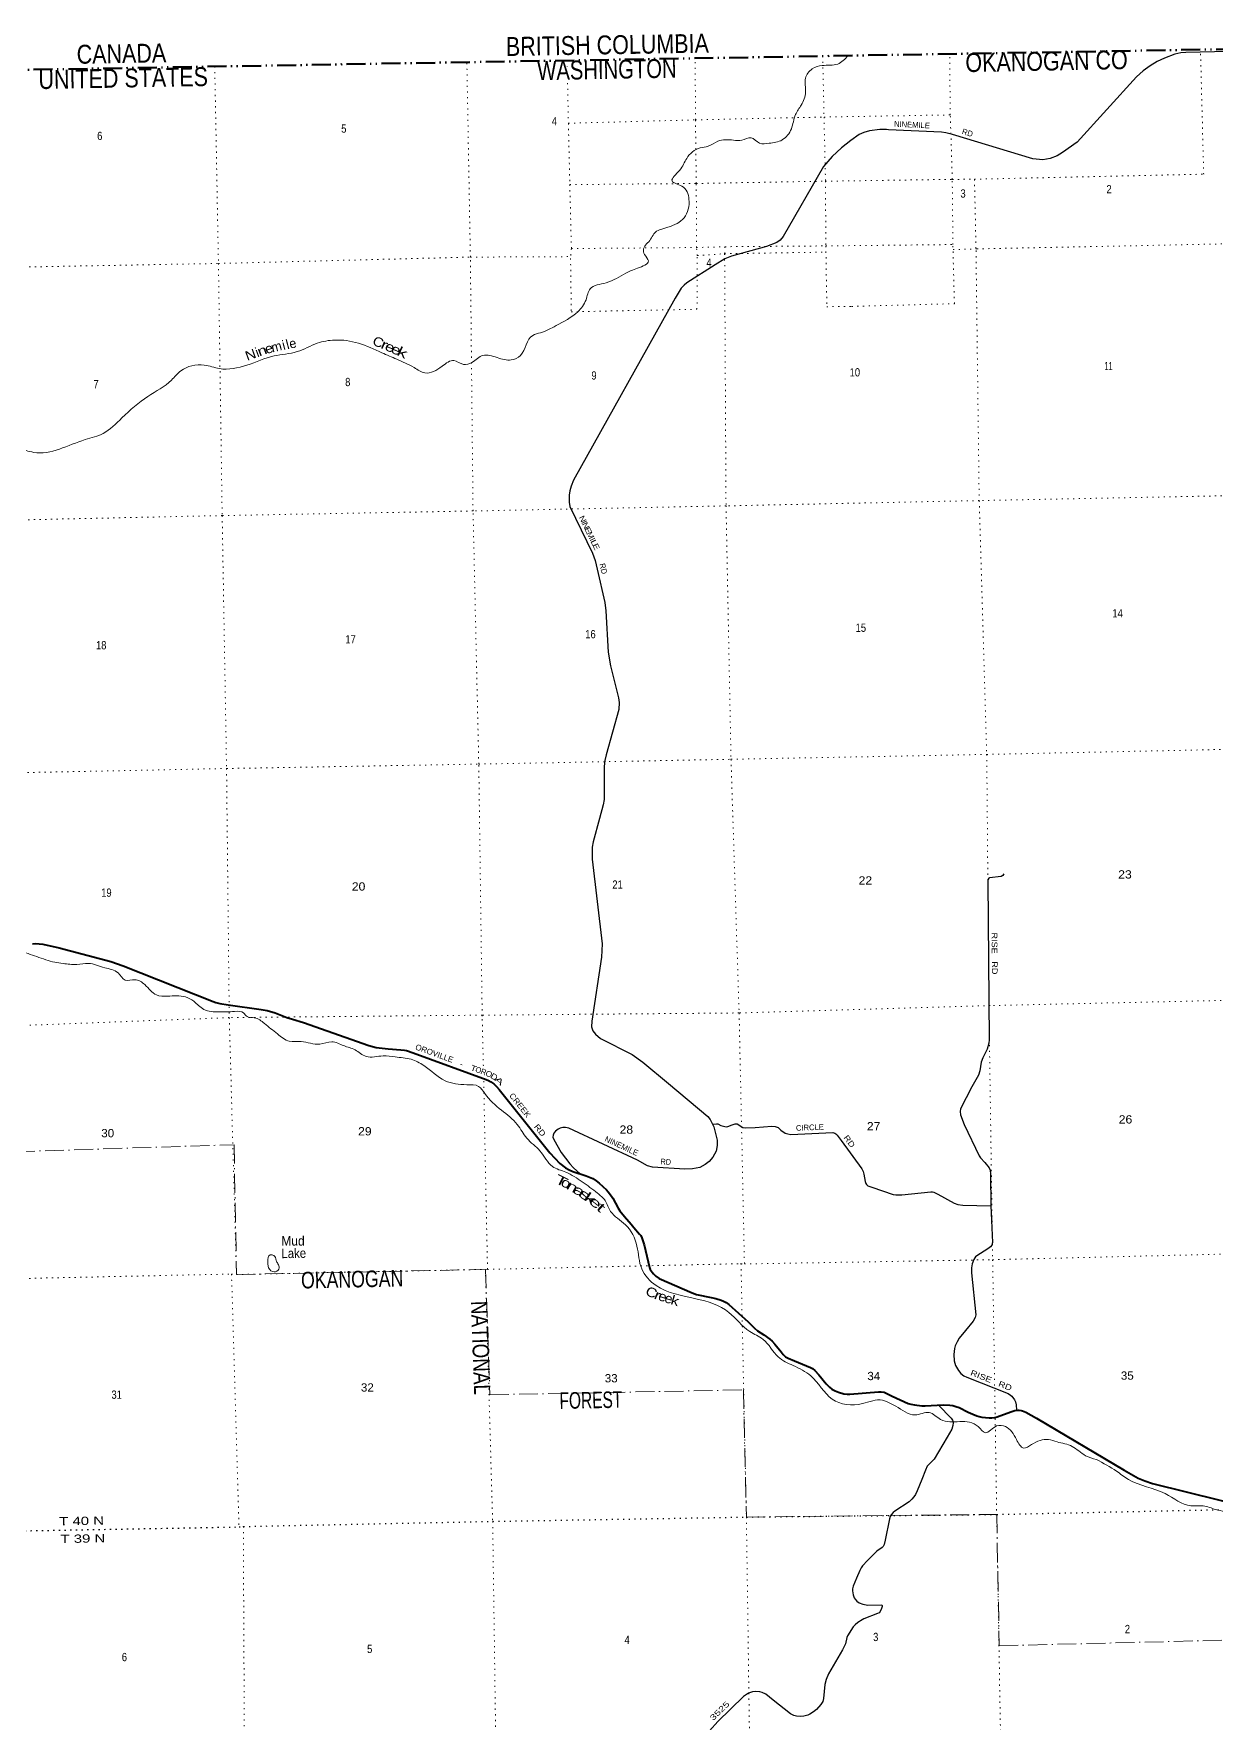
# Model space of a CAD drawing. Header units: feet. Extents: x 242557 to 489137, y 368785 to 557307.
# Drawn here: x 398559 to 423559, y 520320 to 556032 of the extents above; entities that cross this region are included whole.
import ezdxf
from ezdxf.enums import TextEntityAlignment as Align

# ---------------------------------------------------------------- set-up
doc = ezdxf.new("R2010")
doc.units = ezdxf.units.FT
doc.header["$LTSCALE"] = 80
for name, pattern in [('DASH_DOUBLE_DOT', [9.2, 5, -1.2, 0.3, -1.2, 0.3, -1.2]), ('DOT_DASHED', [7.7, 5, -1.2, 0.3, -1.2]), ('DOTTED', [1.5, 0.3, -1.2])]:
    doc.linetypes.add(name, pattern=pattern)
for name, color, linetype, lineweight in [('10', 7, 'DASH_DOUBLE_DOT', 60), ('26', 7, 'Continuous', 40), ('27', 7, 'Continuous', 25), ('29', 7, 'Continuous', 25), ('30', 7, 'Continuous', 35), ('39', 7, 'Continuous', 13), ('41', 7, 'Continuous', 13), ('44', 7, 'DOT_DASHED', 13), ('6', 7, 'DOTTED', 25), ('7', 7, 'DOTTED', 13)]:
    doc.layers.add(name, color=color, linetype=linetype, lineweight=lineweight)
doc.layers.add('12', color=7, linetype='Continuous')

msp = doc.modelspace()

# ---------------------------------------------------------------- linework, layer by layer
at = {"layer": '10'}
msp.add_line((394141.54, 555198.57), (424455.31, 555717.04), dxfattribs=at)
at = {"layer": '26'}
for points in [[(398531.01, 536786.8), (398590.11, 536788.71), (398672.09, 536784.89), (398753.51, 536774.81), (399098.58, 536699.31), (400187.61, 536411.24), (400454.18, 536321.89), (402357.29, 535561.65), (402408.87, 535542.99), (402493.5, 535522.1), (402673.88, 535495.65), (403369.75, 535398.01), (403499.4, 535371.3), (403665.52, 535322.86), (403916.93, 535228.22), (404033.22, 535188.16), (404265.8, 535121.33), (405651.97, 534635.27), (405806.39, 534594.09), (406061.62, 534563.2), (406324.67, 534544.62), (406401.11, 534535.74), (406446.87, 534524.29), (406586.72, 534477.44), (408132.08, 533915.89), (408179.46, 533892.54), (408233.27, 533862.33), (408294.28, 533820.36), (408351.47, 533766.95), (408409.36, 533701.28), (409475.98, 532366.25), (409691.75, 532139.7), (409813.77, 532044.32), (409885.27, 532005.21), (409967.21, 531970.06), (410250.02, 531877.02), (410391.44, 531817.3), (410461.04, 531772.47), (410526.06, 531721.08), (410680.29, 531579.8), (410716.51, 531535.92), (410787.05, 531446.26), (410810.88, 531405.24), (410923.04, 531195.33), (410959.6, 531140.08), (411056.08, 531018.07), (411058.1, 531018.11), (411203.04, 530851.23), (411259.49, 530785.61)], [(411259.49, 530785.61), (411379.09, 530646.57), (411402.86, 530612.61), (411424.79, 530562.05), (411476.84, 530417.94), (411590.02, 529936.63), (411604.95, 529899.14), (411622.11, 529866.71), (411643.08, 529836.18), (411671.64, 529802.79), (411723.16, 529752.25), (411790.81, 529708.22), (412487.67, 529401.24), (412585.97, 529367.21), (412892.37, 529305.04), (412992.9, 529279.14), (413103.48, 529244.81), (413153.05, 529225.73), (413211.87, 529196.6), (413263.63, 529157.05), (413677.01, 528791.75), (413811.76, 528652.47), (413875.06, 528597.69), (414006.15, 528513.5), (414136.83, 528420.7), (414184.79, 528377.71), (414237.87, 528319.59), (414373.42, 528151.05), (414418.99, 528098.3), (414468.45, 528051.91), (414523.85, 528018.18), (414656.25, 527960.85), (414992.5, 527824.44), (415035.75, 527799.75), (415083.41, 527759.69), (415173.54, 527670.49), (415327.11, 527477.48), (415394.18, 527406.77), (415445.65, 527366.71), (415514.29, 527326.64), (415587.47, 527298.94), (415703.03, 527267.51), (415767.85, 527259.88), (415828.78, 527257.62), (416435.81, 527311.28), (416489.47, 527310.44), (416551.22, 527299.62), (416595.28, 527280.88), (416722.69, 527216.3), (417063.32, 527063.79), (417117.67, 527048.14), (417195.83, 527032.88), (417354.08, 527013.8), (417419.99, 527012.83), (417803.45, 527033.3), (417940.34, 527026.2), (418008.97, 527016.67), (418072.9, 526998.67), (418140.52, 526976.6), (418330.05, 526876.73), (418430.31, 526833.53), (418516.11, 526799.19), (418565.68, 526785.84), (418621.19, 526771.72), (418700.09, 526763.91), (418778.25, 526756.28), (418829.73, 526756.28), (418898.36, 526765.81), (418947.93, 526779.17), (419233.91, 526884.09), (419320.67, 526911.76), (419383.58, 526917.48), (419410.27, 526917.48), (419454.12, 526913.66), (419478.91, 526909.85), (419548.34, 526878.88), (419777.34, 526750.26), (421635.11, 525648.98), (421927.48, 525485.3), (422067.95, 525425.67), (422230.95, 525370.44), (424367.56, 524844)]]:
    msp.add_lwpolyline(points, dxfattribs=at)
at = {"layer": '29'}
for points in [[(424456.89, 555671.97), (422937.02, 555634.94), (422834.4, 555625.68), (422703.4, 555598.27), (422486.77, 555515.17), (422332.34, 555447), (422182.62, 555353.12), (422034.58, 555245.3), (421889.95, 555120.46), (420641.18, 553737.93), (420330.01, 553520.99), (420211.38, 553448.41), (420067.61, 553394.49), (419909.04, 553365.9), (419699.82, 553384.75), (418001.48, 553899.01), (417861.37, 553936.6), (417763.93, 553949.45), (416647.43, 554000.78), (416606.2, 554005.36), (416460.73, 554006.12), (416244.3, 553975.56), (416125.2, 553945.77), (416026.05, 553901.4), (415845.77, 553776.16), (415653.5, 553617.99), (415456.39, 553436.95), (415273.02, 553222.94), (414414.39, 551741.32), (414352.39, 551665.27), (414285.41, 551616.33), (414064.7, 551529.44), (413326.27, 551326.06), (413180.13, 551270.97), (412974.32, 551145.98), (412378.02, 550762.23), (412318.46, 550716.4), (412256.16, 550648.77), (412130.79, 550442.83), (409982.01, 546592.85), (409931.81, 546464.81), (409903.63, 546361.81), (409891.19, 546274.35), (409886, 546125.6), (409903.95, 546035.6), (410380.19, 545049.28), (410440.3, 544894.82), (410479.84, 544709.49), (410641.86, 544000.96), (410666.98, 543824.94), (410714.33, 542954.92), (410762.43, 542666.45), (410933.37, 541990.17), (410948.78, 541885.49), (410942.24, 541743.2), (410669.89, 540781.64), (410646.44, 540663.88), (410630.31, 540531.37), (410628.12, 539836.49), (410609.66, 539726.42), (410530.41, 539436.6), (410394.49, 538938.04), (410376.5, 538828.71), (410371.59, 538722.6), (410377.49, 538571.4), (410584.28, 536785.71), (410573.66, 536501.76), (410367.6, 535148.87), (410362.43, 535025.67), (410391.77, 534946.88), (410444.89, 534874.4), (410554.67, 534785.05), (411218.45, 534443.99), (411443.99, 534283.81), (411991.89, 533827.42)], [(419085.74, 538263.06), (419061.7, 538228.76), (419030.23, 538206.88), (418782.27, 538182.92), (418766.05, 538171.51), (418754.78, 538153.12), (418749.13, 538106.23), (418775.4, 534756.4), (418767.53, 534684.44), (418731.59, 534557.86), (418642.56, 534375.93), (418607.65, 534279.01), (418574.8, 534097.81), (418546.36, 534009.21), (418411.54, 533761.19), (418170.03, 533290.79), (418161.55, 533239.11), (418172.44, 533167.25), (418247.18, 532964.58), (418566.97, 532302.83), (418594.56, 532260.56), (418681.49, 532157.5), (418772.67, 532044.42), (418796.01, 531995.7), (418805.52, 531915.61), (418812.81, 531243.39)], [(411991.89, 533827.42), (412823.15, 533135), (412872.82, 533067.19), (412952.84, 532913.53), (413021.07, 532629.64), (413019.38, 532517.13), (412997.26, 532400.04), (412927.76, 532274.18), (412854.01, 532177.42), (412767.43, 532113.74), (412650.15, 532056.53), (412497.15, 532026.64), (412337.51, 532017.85), (411649.68, 532063.32), (411545.54, 532090.08), (411337.03, 532206.14), (409879.15, 532883.84), (409813.09, 532901.29), (409753.17, 532902.18), (409698.2, 532888.43), (409654.68, 532863.21), (409602.4, 532818.72), (409565.36, 532776.12), (409547.03, 532737.16), (409544.74, 532698.19), (409565.39, 532643.48), (409722.34, 532372.07), (409902.95, 532131.68), (409982.22, 532048.42), (410119.94, 531919.81)], [(412921.42, 532969.43), (413005.67, 532980.1), (413033.15, 532975.51), (413095.85, 532941.63), (413211.59, 532916.33), (413243.88, 532920.51), (413334.15, 532956.04), (413404.21, 532980.1), (413442.92, 532977.16), (413564.54, 532902.17), (413628.52, 532894.95), (413826.52, 532902.22), (414173.81, 532929.68), (414250.7, 532923.58), (414311.24, 532897.59), (414365.53, 532841.52), (414459.76, 532779.18), (414512.8, 532764.65), (414576.93, 532753.19), (415470.46, 532791.76), (415509.16, 532781.85), (415529.77, 532766.94), (415556.48, 532735.28), (415645.63, 532622.15), (416083.92, 532025.89), (416109.27, 531971.65), (416124.61, 531909.45), (416148.2, 531758.5), (416164.79, 531716), (416182.56, 531692.03), (416210.05, 531666.82), (416291.74, 531634.26), (416743.62, 531480.07), (416803.28, 531474.29), (416925.65, 531476.79), (417541.06, 531541.72), (417575.18, 531539.61), (417604.95, 531532.74), (417687.67, 531488.87), (418035.05, 531301.52), (418111.15, 531273.74), (418215.86, 531257.68), (418812.81, 531243.39)], [(418812.81, 531243.39), (418843.98, 530465.86), (418841.83, 530442.87), (418828.84, 530412.78), (418800.6, 530376.41), (418745.55, 530329.52), (418512, 530181.59), (418487.99, 530162.63), (418470.77, 530142.62), (418447.87, 530108.25), (418418.14, 530012.87), (418404.35, 529929.47), (418401.65, 529821.96), (418491.79, 528934.84), (418482.23, 528879.74), (418433.66, 528805.65), (418273.73, 528608.93), (418138.66, 528444.27), (418096.45, 528369.19), (418058.49, 528278.1), (418042.46, 528224.24), (418028.97, 528097.92), (418037.88, 527961.81), (418065.86, 527865.88), (418124.91, 527761.26), (418175.31, 527697.08), (418237.91, 527649.58), (418303.57, 527615.72), (419177.4, 527271.24), (419226.64, 527240.97), (419258.71, 527213.47), (419309.35, 527141.01), (419329.71, 527096.58), (419343.82, 527032.5), (419355.27, 526917.48)], [(417705.29, 527028.06), (417968.3, 526754.96), (418001.24, 526709.23), (418012.69, 526677.14), (418012.72, 526654.82), (418008.11, 526599.21), (417983.08, 526516.25), (417887.3, 526347.57), (417609.57, 525882.97), (417583.58, 525853.23), (417486.34, 525759.48), (417465.27, 525733.99), (417427.81, 525650.54), (417349.48, 525452.57)], [(417349.48, 525452.57), (417254.42, 525212.34), (417213.31, 525136.93), (417181.25, 525091.09), (417137.73, 525038.37), (417080.94, 524984.86), (416778.12, 524785.11), (416743.69, 524757.1), (416700.25, 524703.74), (416679.63, 524672.8), (416663.37, 524625.29), (416577.23, 524171.16), (416553.65, 524079.18), (416531.3, 524038.24), (416512.43, 524018.44), (416401.89, 523935.53), (416201.47, 523741.79), (416097.85, 523628.81), (416066.98, 523588.28), (416036.01, 523532.54), (415971.61, 523368.78)], [(415971.61, 523368.78), (415898.65, 523200.87), (415882.54, 523142.91), (415880.25, 523099.36), (415898.3, 523012.42), (415921.48, 522948.09), (415939.81, 522920.58), (415974.16, 522879.33), (416022.26, 522846.1), (416104.72, 522816.3), (416205.74, 522799.71), (416500.9, 522801.45), (416512.42, 522791.09), (416512.42, 522770.46), (416496.27, 522728.38), (416466.61, 522660.45), (416446, 522637.53), (416415.55, 522616.83), (416125.33, 522504.59), (416090.55, 522486.65), (415997.06, 522426.67), (415937.51, 522383.12), (415897.34, 522337.67), (415774.88, 522145.89), (415762.26, 522111.21), (415732.46, 521980.74), (415719.91, 521951.08), (415674.33, 521851.55), (415372.91, 521343.09), (415325.95, 521223.37), (415298.49, 521116.21), (415271.9, 520821.71), (415252.66, 520756.95), (415216.01, 520692.78), (415122.75, 520590.82), (415055.67, 520536.92), (414982.38, 520491.08), (414938.86, 520472.75), (414854.57, 520449.99), (414785.4, 520440.66), (414700.65, 520447.53), (414638.81, 520465.87), (414574.55, 520501.33), (414207.28, 520789.15)], [(414207.28, 520789.15), (414046.83, 520914.89), (413972.27, 520951.77), (413921.88, 520965.52), (413825.68, 520970.11), (413770.97, 520960.26), (413683.67, 520933.44), (413574.75, 520861.86), (413035.06, 520336.96), (412859.01, 520137.78)]]:
    msp.add_lwpolyline(points, dxfattribs=at)
at = {"layer": '39'}
for points in [[(415793.02, 555569.08), (415571.64, 555392.2), (415244.47, 555359.88), (415031.26, 555287.1), (414888.95, 555090.03), (414891.91, 554796.36), (414799.44, 554523.23), (414677.42, 554322.48), (414589.51, 554019.04), (414395.2, 553786.58), (414117.25, 553714.65), (413918.89, 553721.14), (413736.97, 553831.25), (413541.62, 553779.06), (413367.6, 553781.95), (413034.18, 553759.64), (412829.62, 553654.62), (412660.29, 553619.11), (412374.76, 553397.13), (412225.32, 553143.21), (412065.26, 552919.48), (412271.44, 552809.82), (412423.85, 552531.04), (412319.22, 552140.19), (411978.71, 551939.49), (411681.64, 551802.38), (411612.81, 551685.66), (411464.54, 551482.4), (411484.8, 551361.23), (411565.94, 551229.02), (411333.89, 551074.88), (411086.85, 550969.07), (410669.53, 550764.94), (410331.8, 550639.24), (410244.75, 550404.69), (410071, 550152.36), (409610.7, 549858.31), (409281.47, 549708.46), (409116.53, 549652.77), (408856.69, 549228.7), (408664.09, 549134.02), (408363.85, 549183.22), (408063.68, 549228.36), (407831.49, 549082.32), (407652.19, 549038.52), (407450.49, 549121.93), (407199.69, 548999.85), (406835.91, 548859.5), (406605.39, 548972.77), (406240.29, 549148.4), (405926.44, 549284.45), (405427.35, 549488.01), (404926.55, 549553.8), (404557.49, 549486.27), (404131.63, 549308.32), (403643.59, 549218.36), (403068.35, 549021.46), (402488.96, 548950.09), (402166.06, 549023.18), (401672.47, 548902.73), (401473.5, 548706.65), (400975.6, 548363.3), (400424.98, 547907.57), (400027.99, 547578.22), (399647.86, 547447.69), (398557.98, 547178.59), (398232.96, 547257.72), (398012.25, 547269.88), (397504.56, 547264.64), (397176.76, 547388.28), (396904.32, 547468.38), (396639.14, 547597.22), (396434.02, 547644.1), (396199.53, 547753.25), (395837.52, 547866.14), (395543.55, 547903.3), (395339.53, 548004.9), (395082.55, 548008.3), (394765.24, 547990.34), (394552.21, 547907.44), (394381.06, 547859.74), (394273.37, 547748.89)], [(394472.53, 536985.51), (394900.38, 537046.01), (395198.56, 536998.8), (395670.29, 536977.05), (396098.73, 536883.61), (396528.4, 536836.78), (396811.54, 536722.45), (397103.48, 536685.25), (397474.56, 536872.33), (397774.46, 536843.38), (398070.76, 536788.03), (398265.11, 536659.92), (398621.61, 536514.52), (399006, 536393.94), (399178.42, 536366.71), (399470.02, 536349.76), (399718.5, 536370.52), (400059.94, 536277.51), (400342.97, 536169.25), (400493.22, 536018.05), (400699.43, 536025.88), (400909.59, 535920.34), (401156.02, 535704.05), (401385.07, 535677.85), (401771.75, 535660.62), (401943.25, 535568.56), (402156.53, 535398.25), (402485.18, 535343.5), (402808.69, 535353.47), (402999.38, 535322.52), (403071.51, 535244.84), (403225.69, 535219.3), (403440.13, 535099.66), (403714.98, 534877.82), (403966.41, 534724.42), (404217.39, 534716.86), (404614.81, 534663.36), (404862.8, 534712.46), (405117.08, 534630.01), (405357.3, 534541.23), (405592.31, 534401.71), (405952.19, 534414.37), (406203.45, 534390.61), (406544.13, 534342.15), (406811.4, 534209.3), (407261.89, 533889.38), (407720.53, 533804.6), (407971.99, 533768.69), (408102.01, 533617.11), (408455.94, 533265.05), (408790.85, 532961.25), (408991.97, 532673.23), (409269.66, 532402.82), (409536, 532075.37), (409817.57, 531952.41), (410164.81, 531748.7), (410488.47, 531511.54), (410648.96, 531352.43), (410766.1, 531125.67), (411080.17, 530843.54), (411322.76, 530390.41), (411423.97, 529910.15), (411727.34, 529557.15), (412568.48, 529278.59), (413270.17, 528987.96), (413708.17, 528585.54), (413991.98, 528417.87), (414313.77, 528046.76), (414624.69, 527864.05), (415000.59, 527648.1), (415454.03, 527154.03), (416094.92, 527058.4), (416516.5, 527130.94), (416685.59, 527061.11), (416799.84, 527004.46), (417207.58, 526819.48), (417506.14, 526869.51), (417747.29, 526726.05), (418152.69, 526678.78), (418542.91, 526572.48), (418696.82, 526443.63), (418933.09, 526587.72), (419121.48, 526572.94), (419354.75, 526297.67), (419507.5, 526118.15), (419670.11, 526192.03), (420032.45, 526297.92), (420211.28, 526250.55), (420532.53, 526155.14), (420817.08, 525957.78), (421045.06, 525874.85)], [(403685.02, 530086.52), (403638.7, 530193.04), (403561.65, 530203.78), (403511.44, 530063.09), (403552.75, 529893.69), (403676.94, 529847.35), (403754.4, 529931.82), (403726.67, 530016.39), (403685.02, 530086.52)], [(421045.06, 525874.85), (421472.04, 525629.46), (421721.78, 525455.66), (422499.66, 525156.03), (423046.2, 524898.64), (423305.16, 524897.3), (423571.5, 524819.13), (423935.19, 524726.52), (424262.24, 524527.92), (424599.54, 524440.91), (424796.29, 524410.07), (425027.32, 524385.94)]]:
    msp.add_spline(points, degree=3, dxfattribs=at)
at = {"layer": '44'}
msp.add_lwpolyline([(394645.09, 526971.9), (397661.52, 527029.25), (397567.35, 532366.84), (402798.83, 532535.05), (402848.55, 529789.39), (408115.64, 529897.65), (408211.86, 527246.12), (413574.01, 527350.37), (413638.73, 524659.69), (418935.2, 524715.96), (418987.62, 521937.98), (424379.46, 522071.21), (424553.08, 514014.92), (425259.06, 514022.04)], dxfattribs=at)
at = {"layer": '6'}
msp.add_lwpolyline([(394692.8, 524304.32), (397662.18, 524385.39), (397891.19, 524361.22), (402902.66, 524450.93), (402993.53, 524460.7), (408269.7, 524569.42), (413638.73, 524659.69), (418935.2, 524715.96), (424313.75, 524830.69), (425050.66, 524842.17)], dxfattribs=at)
at = {"layer": '7'}
for p, q in [((409845.78, 555467.17), (409848.25, 555341.27)), ((408159.96, 529897.72), (408077.53, 533967.61)), ((402743.12, 529799.87), (402902.66, 524450.93))]:
    msp.add_line(p, q, dxfattribs=at)
for points in [[(409901.97, 552841.4), (412577.98, 552866.07), (415312.27, 552914.09), (417994.25, 552952.05), (418465.42, 552955.6), (423314.77, 553062.6), (423246.68, 555696.37)], [(402388.21, 555339.62), (402467.41, 551173.9), (402545.75, 545841.7), (402638.56, 540491.54), (402695.58, 535223.78), (402848.55, 529789.39)], [(408072.11, 534203.61), (408047.89, 535256.93), (407975.68, 540585.18), (407854.49, 545938.87), (407797.77, 551307.93), (407723.65, 555430.87)], [(409855.18, 554988.38), (409871.85, 554139.31), (409901.97, 552841.4), (409935.04, 551488.84), (409918.37, 551278.34), (409933.45, 550151.86), (412592.8, 550204.59), (412597.79, 551341.09), (412582.77, 551510.97), (412577.98, 552866.07), (412561.23, 554210.82), (412554.67, 555513.5)], [(415253.04, 555559.65), (415281.16, 554270.73), (415312.27, 552914.09), (415319.32, 551544.86), (415341.14, 550258.95), (415865.91, 550266.18), (418040.77, 550322.54), (418008.36, 551517.1), (418009.42, 551573.84), (417994.25, 552952.05), (417952.78, 554315.58), (417939.4, 555605.6)], [(409871.85, 554139.31), (412561.23, 554210.82), (415281.16, 554270.73), (417952.78, 554315.58)], [(418465.42, 552955.6), (418497.09, 551447.05), (418564.57, 546159.22), (418724.46, 540790.03), (418770.18, 535481.54), (418849.17, 530102.78), (418935.2, 524715.96), (419028.86, 519274.73), (419180.46, 513917.54), (419224.72, 509512.58)], [(409935.04, 551488.84), (412582.77, 551510.97), (413183.31, 551528.04), (415319.32, 551544.86), (418009.42, 551573.84)], [(412597.79, 551341.09), (413177.73, 551380.07), (415321.55, 551413.18)], [(413183.31, 551528.04), (413177.73, 551380.07), (413207.54, 546046.98), (413312.66, 540686.92), (413484.61, 535322.01), (413596.96, 530012.72)], [(418013.23, 551468.58), (418516.73, 551481.84), (423861.7, 551589.81), (424535.08, 551612.17)], [(394216.27, 550950.44), (397263.84, 551078.65), (402467.41, 551173.9), (407797.77, 551307.93), (409921.74, 551318.44)], [(424638.05, 546265.53), (423935.89, 546263.61), (418564.57, 546159.22), (413207.54, 546046.98), (407854.49, 545938.87), (402545.75, 545841.7), (397360.66, 545730.59), (396301.21, 545694.99)], [(394407.05, 540282.26), (397469.55, 540386.8), (402638.56, 540491.54), (407975.68, 540585.18), (413312.66, 540686.92), (418724.46, 540790.03), (424037, 540901.45), (424732.63, 540918.24)], [(424843.56, 535595.63), (424167.48, 535596.55), (418798.42, 535478.01), (413484.61, 535322.01), (408047.58, 535275.15), (402695.58, 535223.78), (397501.86, 535025.4), (394502.22, 534960.64)], [(394598.02, 529603.56), (397624.01, 529690.39), (402743.12, 529799.87), (402848.55, 529789.39), (408115.64, 529897.65), (408159.96, 529897.72), (413524.02, 530019.48), (413596.96, 530012.72), (418849.17, 530102.78), (424266.56, 530234.35), (424946.54, 530248.24)], [(413524.02, 530019.48), (413638.73, 524659.69), (413716.26, 519167.36), (413821.58, 513795.15), (413904.05, 509412.21)], [(408115.64, 529897.65), (408269.7, 524569.42), (408346.34, 519099.45), (408495.64, 513758.43), (408560.99, 509312.7)], [(402993.53, 524460.7), (403019.4, 519001.95), (403155.92, 513699.18), (403157.81, 513506.34)]]:
    msp.add_lwpolyline(points, dxfattribs=at)

# ---------------------------------------------------------------- texts
at = {"layer": '10'}
for s, rotation, width, p in [('BRITISH COLUMBIA', 0.98, 0.85, (408553.07, 555560.73)), ('CANADA', 0.98, 0.85, (399470.38, 555396.3)), ('UNITED STATES', 1.04, 0.85, (398661.54, 554862.06)), ('WASHINGTON', 1.065, 0.8, (409216.84, 555049.56))]:
    msp.add_text(s, height=400, rotation=rotation, dxfattribs=dict(at, width=width)).set_placement(p)
at = {"layer": '12', "width": 0.85}
msp.add_text('OKANOGAN CO', height=400, rotation=1.088, dxfattribs=at).set_placement((418275.85, 555220.61))
at = {"layer": '27'}
for s, rotation, width, p in [('OROVILLE', 340.03, 1.05, (406620.34, 534554.39)), ('-', 340.03, 1.25, (407558.74, 534198.71)), ('CREEK', 308.623, 1.1, (408611.91, 533569.5)), ('RD', 308.604, 1.2, (409136.5, 532912.02))]:
    msp.add_text(s, height=120, rotation=rotation, dxfattribs=dict(at, width=width)).set_placement(p)
for s, rotation, width, p in [('T', 340.03, 1.25, (407845.9, 534094.36)), ('O', 335.03, 1.1, (408165.11, 533976.62)), ('D', 328.689, 1.25, (408270.44, 533920.96)), ('A', 316.957, 1.8, (408368.29, 533840.89))]:
    msp.add_text(s, height=120, rotation=rotation, dxfattribs=dict(at, width=width)).set_placement(p, align=Align.CENTER)
for s, rotation, p in [('O', 338.03, (407946.7, 534059.3)), ('R', 340.03, (408057.66, 534019.45))]:
    msp.add_text(s, height=120, rotation=rotation, dxfattribs=at).set_placement(p, align=Align.CENTER)
at = {"layer": '30'}
for s, rotation, p in [('NINEMILE', 357.368, (417139.6, 554048.22)), ('RD', 343.154, (418300.16, 553881.71)), ('I', 295.773, (410152.27, 545675.87)), ('I', 295.773, (410327.86, 545312.55)), ('CIRCLE', 2.472, (414984.27, 532840.84)), ('NINEMILE', 335.068, (410971.66, 532454.25))]:
    msp.add_text(s, height=120, rotation=rotation, dxfattribs=at).set_placement(p, align=Align.CENTER)
for s, rotation, width, p in [('N', 295.773, 1.15, (410118.75, 545745.28)), ('N', 295.773, 1.15, (410186.17, 545605.63)), ('E', 295.773, 1.25, (410235.72, 545503.04)), ('M', 295.773, 1.1, (410286.26, 545398.34)), ('L', 295.773, 1.4, (410362.63, 545242.99)), ('E', 295.773, 1.25, (410406.56, 545158.56)), ('RD', 282.88, 0.95, (410552.54, 544705.6)), ('RISE   RD', 270.449, 1.2, (418831.11, 536579.85)), ('RD', 306.318, 1.2, (415769.87, 532571.31)), ('RD', 356.218, 0.85, (411928.74, 532115.02)), ('RISE   RD', 338.485, 1.25, (418797.89, 527496.1)), ('3525', 44.204, 1.4, (413114.38, 520517.64))]:
    msp.add_text(s, height=120, rotation=rotation, dxfattribs=dict(at, width=width)).set_placement(p, align=Align.CENTER)
at = {"layer": '41'}
for s, rotation, width, p in [('C', 337.155, 1.15, (405809.56, 549420.5)), ('N', 19.742, 1.15, (403179.87, 549150.09)), ('n', 20.489, 1.3, (403424.49, 549238.96)), ('e', 17.27, 1.15, (403563.72, 549281.11)), ('r', 337.155, 1.45, (405943.28, 549366.28)), ('e', 337.014, 1.3, (406059.15, 549316.07)), ('e', 336.114, 1.3, (406186.62, 549259.68)), ('k', 334.478, 1.55, (406317.24, 549201.05)), ('T', 332.778, 1.6, (409679.29, 531682.33)), ('o', 334.42, 1.35, (409779.88, 531636.31)), ('n', 330.562, 1.55, (409908.28, 531559)), ('a', 328.645, 1.6, (410045.92, 531476.66)), ('s', 325.141, 1.9, (410162.83, 531395.97)), ('k', 325.141, 1.85, (410278.84, 531313.61)), ('e', 322.398, 1.75, (410385.01, 531233.57)), ('t', 318.102, 1.85, (410498.08, 531133.7)), ('C', 335.753, 1.2, (411588.63, 529322.31)), ('r', 337.419, 1.4, (411723.07, 529263.43)), ('e', 341.977, 1.15, (411837.24, 529228.95)), ('e', 343.61, 1.1, (411968.64, 529186.34)), ('k', 343.61, 1.25, (412100.8, 529142.53))]:
    msp.add_text(s, height=200, rotation=rotation, dxfattribs=dict(at, width=width)).set_placement(p, align=Align.CENTER)
for s, rotation, p in [('i', 20.489, (403319.81, 549199.57)), ('m', 14.395, (403718.09, 549319.12)), ('i', 14.621, (403871.8, 549349.74)), ('l', 14.621, (403954.61, 549364.46)), ('e', 12.436, (404059.66, 549386.19))]:
    msp.add_text(s, height=200, rotation=rotation, dxfattribs=at).set_placement(p, align=Align.CENTER)
at = {"layer": '41', "width": 0.9}
msp.add_text('Lake', height=200, rotation=1, dxfattribs=at).set_placement((403801.04, 530134.67))
at = {"layer": '41', "width": 0.95}
msp.add_text('Mud', height=200, dxfattribs=at).set_placement((403797.32, 530400.9))
at = {"layer": '44'}
for s, rotation, width, p in [('OKANOGAN', 1.177, 0.8, (404217.59, 529493.34)), ('NATIONAL', 272.078, 0.85, (407807.04, 529226.98)), ('FOREST', 1.114, 0.7, (409686.99, 526946.59))]:
    msp.add_text(s, height=350, rotation=rotation, dxfattribs=dict(at, width=width)).set_placement(p)
at = {"layer": '6', "width": 1.35}
for s, p in [('T 40 N', (399098.88, 524482.85)), ('T 39 N', (399126, 524108.88))]:
    msp.add_text(s, height=175, rotation=1.026, dxfattribs=at).set_placement(p)
at = {"layer": '7'}
for s, width, p in [('4', 0.85, (409520.57, 554096.42)), ('6', 0.85, (399900.42, 553784.61)), ('5', 0.85, (405064.54, 553939.9)), ('2', 0.85, (421256.65, 552658.6)), ('3', 0.85, (418167.67, 552566.32)), ('4', 0.85, (412791.98, 551103.59)), ('9', 0.85, (410358.36, 548717.42)), ('10', 0.85, (415822.76, 548784.26)), ('11', 0.65, (421214.24, 548917.09)), ('7', 0.85, (399822.27, 548533.68)), ('8', 0.85, (405148.53, 548579.09)), ('15', 0.85, (415949.57, 543382.08)), ('14', 0.85, (421382.08, 543686.79)), ('18', 0.85, (399875.42, 543012.45)), ('17', 0.85, (405152.2, 543136.47)), ('16', 0.85, (410228, 543245.58)), ('22', 1.1, (416012.66, 538037.43)), ('23', 1.1, (421506.26, 538164.96)), ('19', 0.85, (399985.45, 537779.42)), ('20', 1.1, (405288.97, 537909.6)), ('21', 0.85, (410801.6, 537949.52)), ('30', 1.05, (399986.88, 532692.15)), ('29', 1.1, (405421.54, 532731.81)), ('28', 1.1, (410954.69, 532767.89)), ('27', 1.1, (416188.02, 532839.01)), ('26', 1.1, (421516.97, 532983.25)), ('32', 1.05, (405481.28, 527313.11)), ('33', 1.05, (410640.5, 527508.5)), ('34', 1.05, (416197.23, 527555.84)), ('35', 1.05, (421561.47, 527564.99)), ('31', 0.85, (400203.34, 527161.16)), ('4', 0.85, (411058.94, 521974.93)), ('3', 0.85, (416319.72, 522036.79)), ('2', 0.85, (421645.7, 522203.89)), ('6', 0.85, (400421.86, 521611.35)), ('5', 0.85, (405612.39, 521783.47))]:
    msp.add_text(s, height=175, dxfattribs=dict(at, width=width)).set_placement(p)

doc.saveas('drawing.dxf')
